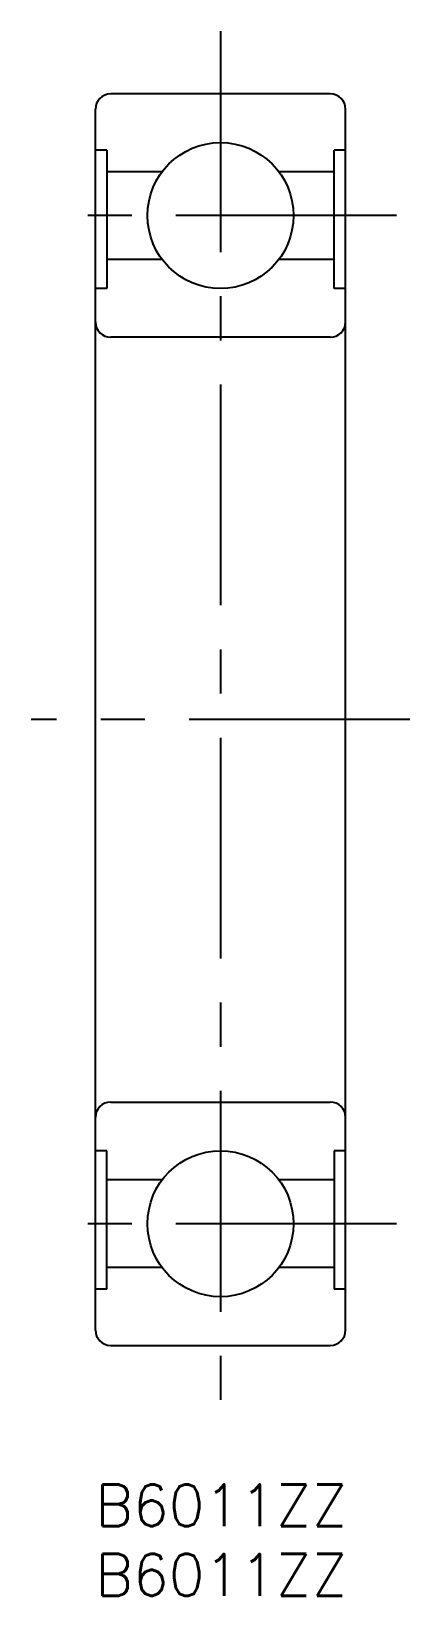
# Model space of a CAD drawing. Extents: x -5 to 23, y -8 to 104.
import ezdxf

# ---------------------------------------------------------------- set-up
doc = ezdxf.new("R2010")
doc.units = 0
doc.header["$LTSCALE"] = 0.5
doc.linetypes.add('CENTER', pattern=[50.8, 31.75, -6.35, 6.35, -6.35])
for name, color, linetype in [('MSM_CENTER', 1, 'CENTER'), ('MSM_CONTINUOUS', 7, 'CONTINUOUS'), ('MSM_PART_NUMBER', 7, 'CONTINUOUS')]:
    doc.layers.add(name, color=color, linetype=linetype)
doc.styles.get("Standard").update_dxf_attribs({"font": 'txt.shx', "height": 3, "bigfont": 'bigfont.shx'})

msp = doc.modelspace()

# ---------------------------------------------------------------- linework, layer by layer
at = {"layer": 'MSM_CENTER'}
for p, q in [((9, 104.5), (9, 5.5)), ((21.67, 91.25), (-3.67, 91.25)), ((22.61, 55), (-4.61, 55)), ((21.67, 18.75), (-3.67, 18.75))]:
    msp.add_line(p, q, dxfattribs=at)
at = {"layer": 'MSM_CONTINUOUS'}
for p, q in [((16.9, 100), (1.1, 100)), ((0, 11.1), (0, 98.9)), ((18, 11.1), (18, 98.9)), ((0.83, 95.96), (0, 95.96)), ((0.83, 95.96), (0.83, 86)), ((18, 95.96), (17.17, 95.96)), ((17.17, 86), (17.17, 95.96)), ((4.8, 94.4), (0.83, 94.4)), ((17.17, 94.4), (13.2, 94.4)), ((4.8, 88.1), (0.83, 88.1)), ((17.17, 88.1), (13.2, 88.1)), ((0.83, 86), (0, 86)), ((18, 86), (17.17, 86)), ((16.9, 82.5), (1.1, 82.5)), ((1.1, 27.5), (16.9, 27.5)), ((0.83, 24), (0, 24)), ((0.83, 14.04), (0.83, 24)), ((17.17, 24), (17.17, 14.04)), ((18, 24), (17.17, 24)), ((4.8, 21.9), (0.83, 21.9)), ((17.17, 21.9), (13.2, 21.9)), ((4.8, 15.6), (0.83, 15.6)), ((17.17, 15.6), (13.2, 15.6)), ((0.83, 14.04), (0, 14.04)), ((18, 14.04), (17.17, 14.04)), ((1.1, 10), (16.9, 10))]:
    msp.add_line(p, q, dxfattribs=at)
for centre in [(9, 91.25), (9, 18.75)]:
    msp.add_circle(centre, 5.25, dxfattribs=at)
for centre, start, end in [((1.1, 98.9), 90, 180), ((16.9, 98.9), 360, 90), ((1.1, 83.6), 180, 270), ((16.9, 83.6), 270, 0), ((1.1, 26.4), 90, 180), ((16.9, 26.4), 0, 90), ((1.1, 11.1), 180, 270), ((16.9, 11.1), 270, 0)]:
    msp.add_arc(centre, 1.1, start, end, dxfattribs=at)

# ---------------------------------------------------------------- texts
at = {"layer": 'MSM_PART_NUMBER'}
for p in [(0, -3), (0, -8)]:
    msp.add_text('B6011ZZ', height=3, dxfattribs=at).set_placement(p)

doc.saveas('drawing.dxf')
